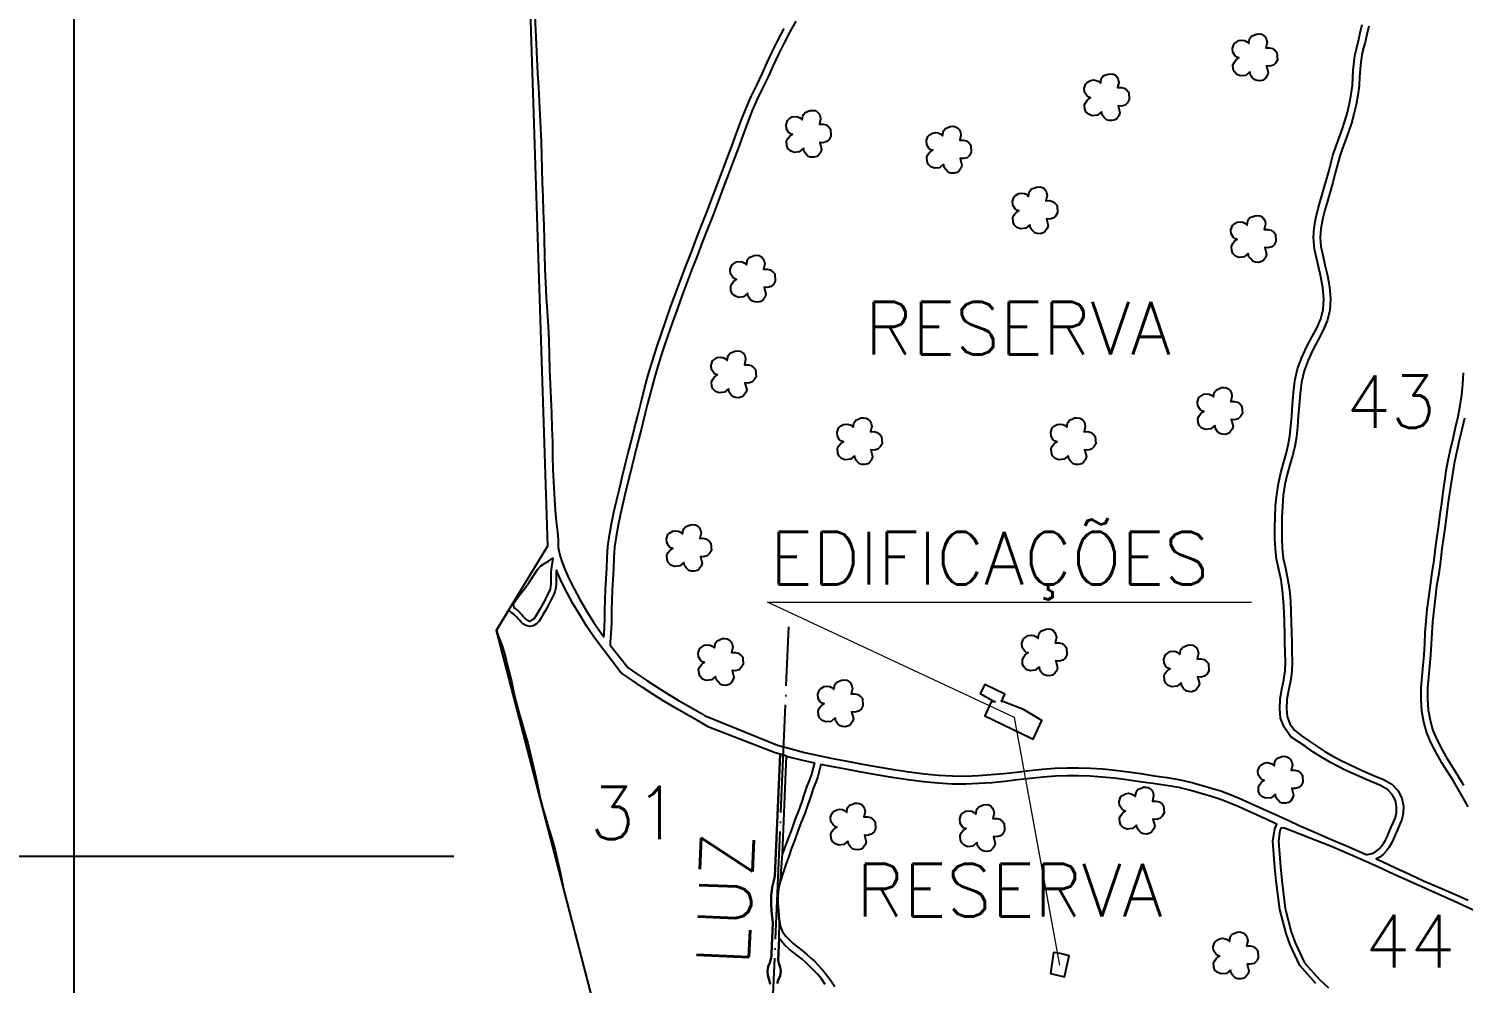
# Model space of a CAD drawing. Extents: x 739818 to 746118, y 7816232 to 7825142.
# Drawn here: x 741467 to 742531, y 7821906 to 7822615 of the extents above; entities that cross this region are included whole.
import ezdxf

# ---------------------------------------------------------------- set-up
doc = ezdxf.new("R2010")
doc.units = 0
doc.header["$MEASUREMENT"] = 0
doc.linetypes.add('CONTINUO', pattern=[0])
doc.linetypes.add('TRACO-PONTO', pattern=[94, 80, -7, 0, -7])
doc.layers.add('0114001148', color=1, linetype='Continuous', lineweight=25)
doc.layers.add('TEXTO_DIVERSOS', color=7, linetype='Continuous', lineweight=5)
for name, color, linetype in [('0114001148030', 5, 'Continuous'), ('0114001148031', 5, 'Continuous'), ('0114001148032', 5, 'Continuous'), ('0114001148043', 5, 'Continuous'), ('0114001148044', 5, 'Continuous'), ('_SIMBOLO ARVORE', 118, 'Continuous'), ('EDIFICAÇÕES', 7, 'Continuous'), ('MALHA', 8, 'Continuous'), ('REDE_DE_LUZ', 6, 'Continuous'), ('RESERVA', 3, 'Continuous'), ('TEXTO_NUN_TAL', 7, 'Continuous')]:
    doc.layers.add(name, color=color, linetype=linetype)
doc.styles.add('Simplex', font='simplex.shx')

msp = doc.modelspace()

# ---------------------------------------------------------------- linework, layer by layer
at = {"layer": '0114001148', "linetype": 'Continuous'}
for points in [[(741829, 7822926.5), (741851.4, 7822230.5), (741813.5, 7822167.8), (742001.4, 7821445.9)], [(742531.4, 7822052.7), (742527.6, 7822059.1), (742523.6, 7822065.5), (742519.4, 7822072.2), (742515.4, 7822079.3), (742511.7, 7822086.5), (742508.6, 7822093.6), (742506.5, 7822101), (742505.1, 7822108.7), (742504.6, 7822116.8), (742504.7, 7822125.1), (742505.3, 7822133.3), (742506.1, 7822141.3), (742506.8, 7822149.5), (742507.3, 7822157.7), (742507.7, 7822166), (742508.2, 7822174.4), (742509.2, 7822182.9), (742510.3, 7822191.7), (742511.4, 7822200.9), (742512.9, 7822210.2), (742514.2, 7822219.4), (742515.3, 7822228.4), (742516.5, 7822237), (742517.7, 7822245.3), (742518.8, 7822253.4), (742519.8, 7822261.6), (742521, 7822269.8), (742522.1, 7822277.8), (742523.3, 7822285.5), (742524.7, 7822293.2), (742526.4, 7822301.2), (742528.2, 7822309.2), (742530, 7822317.4), (742532, 7822325.7)]]:
    msp.add_lwpolyline(points, dxfattribs=at)
at = {"layer": '0114001148030', "linetype": 'Continuous'}
msp.add_lwpolyline([(742057.6, 7821905.2), (742054.7, 7821909.2), (742051.7, 7821912.8), (742048.7, 7821916), (742046, 7821918.7), (742043.3, 7821921.3), (742040.4, 7821923.9), (742037.3, 7821926.4), (742034, 7821928.8), (742030.9, 7821931.4), (742027.7, 7821934.4), (742024.5, 7821937.8), (742023.3, 7821939.4), (742022.6, 7821923.1), (742023.1, 7821920.9), (742024, 7821918), (742024.5, 7821914.9), (742024, 7821911.6), (742022.6, 7821908.3), (742021.8, 7821905.8)], dxfattribs=at)
at = {"layer": '0114001148031', "linetype": 'Continuous'}
msp.add_lwpolyline([(742016.8, 7821905.3), (742016, 7821908.6), (742014.9, 7821911.9), (742014.6, 7821915.2), (742015.3, 7821918.4), (742016.4, 7821921.2), (742017.3, 7821923.8), (742017.7, 7821926.5), (742017.8, 7821928.2), (742018.7, 7821950.6), (742018.6, 7821951.1), (742018.2, 7821955.4), (742017.8, 7821959.9), (742017.5, 7821965.2), (742017.5, 7821970.9), (742018.1, 7821977), (742019.6, 7821983.4), (742020.2, 7821985.4), (742024, 7822076), (742020.3, 7822077.1), (741971.2, 7822096.1), (741962.7, 7822101), (741954.5, 7822105.8), (741946.2, 7822110.5), (741937.9, 7822115.5), (741929.7, 7822120.7), (741921.8, 7822125.8), (741914.5, 7822130.7), (741907.9, 7822135.3), (741905.6, 7822137), (741893.3, 7822153.2), (741886.3, 7822162.4), (741880.7, 7822170.8), (741875.4, 7822179.4), (741870.4, 7822187.8), (741866, 7822195.9), (741862.2, 7822203.4), (741859.1, 7822210.2), (741858.1, 7822212.7), (741857.9, 7822211.2), (741858, 7822208.2), (741857.9, 7822205.3), (741857.9, 7822202.4), (741857.7, 7822199.5), (741857, 7822196.5), (741855.7, 7822193.6), (741854.2, 7822190.8), (741852.8, 7822187.9), (741851.4, 7822185.3), (741850, 7822182.7), (741848.4, 7822179.9), (741846.8, 7822177.3), (741845.2, 7822174.9), (741843.3, 7822172.7), (741840.8, 7822171.4), (741838.1, 7822170.8), (741835.4, 7822171.5), (741833.3, 7822172.9), (741831.9, 7822174.1), (741830.4, 7822175.7), (741829.2, 7822177.1), (741828.4, 7822178.1), (741827.6, 7822178.9), (741826.9, 7822179.6), (741826.6, 7822179.9), (741826.1, 7822180.2), (741824.9, 7822181), (741822.8, 7822183.2), (741813.6, 7822168), (741814.3, 7822165.4), (741815.7, 7822161.9), (741817.6, 7822157.3), (741819.3, 7822151.5), (741821, 7822144.8), (741822.9, 7822137.6), (741824.7, 7822130.2), (741826.3, 7822122.7), (741828, 7822115.4), (741829.9, 7822108.1), (741832.1, 7822100.3), (741834.5, 7822092.4), (741836.8, 7822084.2), (741838.8, 7822075.7), (741840.8, 7822067.3), (741842.9, 7822059), (741844.6, 7822050.9), (741846.1, 7822043.2), (741848, 7822035.8), (741850.2, 7822028.2), (741852.5, 7822020.5), (741854.9, 7822012.7), (741857.1, 7822004.9), (741859, 7821996.8), (741860.8, 7821988.8), (741862.4, 7821981), (741863.7, 7821974.9), (741903, 7821824)], dxfattribs=at)
msp.add_lwpolyline([(742049.5, 7822069.6), (742047.3, 7822061.1), (742045.8, 7822057.1), (742044, 7822052.2), (742042, 7822046.4), (742040, 7822040.2), (742037.6, 7822033.9), (742035.1, 7822027.3), (742032.7, 7822020.7), (742030.2, 7822014.2), (742027.9, 7822007.9), (742025.9, 7822002.3), (742028.9, 7822074.6), (742030.6, 7822074.1), (742040.8, 7822071.5)], close=True, dxfattribs=at)
at = {"layer": '0114001148032', "linetype": 'Continuous'}
msp.add_lwpolyline([(741842.2, 7822624.1), (741842.7, 7822613.5), (741843.2, 7822602.9), (741843.7, 7822592.2), (741844.2, 7822581.5), (741844.8, 7822571), (741845.3, 7822560.8), (741845.8, 7822550.7), (741846.3, 7822540.7), (741846.8, 7822530.6), (741847, 7822520.6), (741847.3, 7822510.4), (741847.6, 7822500.2), (741848, 7822489.8), (741848.4, 7822479.2), (741848.7, 7822468.5), (741849, 7822457.7), (741849.3, 7822447), (741849.6, 7822436.4), (741850, 7822425.9), (741850.6, 7822415.3), (741851.2, 7822404.6), (741851.9, 7822393.7), (741852.4, 7822383), (741852.8, 7822372.2), (741853.1, 7822361.6), (741853.5, 7822350.8), (741853.9, 7822340), (741854.4, 7822329.1), (741854.7, 7822318.4), (741855.1, 7822307.7), (741855.3, 7822297.4), (741855.5, 7822287.5), (741855.9, 7822278.1), (741856.4, 7822269.3), (741856.9, 7822261.1), (741857.4, 7822253.7), (741858.1, 7822246.9), (741858.9, 7822240.9), (741859.5, 7822235.2), (741859.3, 7822229.5), (741860.7, 7822223.7), (741862.3, 7822218.4), (741864.6, 7822212.6), (741867.6, 7822206), (741871.3, 7822198.7), (741875.6, 7822190.8), (741880.5, 7822182.5), (741885.7, 7822174.1), (741891.2, 7822165.9), (741893.3, 7822163.1), (741893.5, 7822165.4), (741893.9, 7822170.6), (741894.1, 7822176.5), (741894.1, 7822183.2), (741894.2, 7822190.4), (741894.5, 7822198.1), (741895, 7822206.1), (741895.4, 7822214.1), (741895.7, 7822222.1), (741896.3, 7822230.2), (741897.5, 7822238.5), (741899.1, 7822247), (741900.8, 7822255.6), (741902.8, 7822264.2), (741904.8, 7822272.9), (741907, 7822281.7), (741909.2, 7822290.7), (741911.4, 7822299.8), (741913.7, 7822308.9), (741916, 7822318.1), (741918.5, 7822327.5), (741920.9, 7822337.4), (741923.5, 7822347.4), (741926.3, 7822357.7), (741929.3, 7822367.9), (741932.6, 7822378.2), (741936.1, 7822388.4), (741939.6, 7822398.5), (741943.1, 7822408.5), (741946.7, 7822418.5), (741950.4, 7822428.4), (741954.2, 7822438.4), (741958, 7822448.3), (741961.9, 7822458.3), (741965.8, 7822468.4), (741969.7, 7822478.3), (741973.5, 7822488.2), (741977.2, 7822498), (741980.9, 7822507.9), (741984.6, 7822517.7), (741988.2, 7822527.4), (741991.7, 7822537.1), (741995.2, 7822546.5), (741998.8, 7822555.6), (742002.6, 7822564.3), (742006.7, 7822572.7), (742010.7, 7822581), (742014.5, 7822589.4), (742018.5, 7822597.8), (742022.7, 7822606.3), (742027, 7822614.6)], dxfattribs=at)
at = {"layer": '0114001148043', "linetype": 'Continuous'}
for points in [[(742460.9, 7822616.4), (742459.3, 7822610.3), (742458, 7822604.5), (742456.7, 7822599.5), (742455.7, 7822594.8), (742455, 7822589.8), (742454.4, 7822584.4), (742454, 7822578.5), (742453.6, 7822572.1), (742452.7, 7822565.2), (742451.4, 7822558), (742449.8, 7822551.1), (742447.9, 7822544.4), (742445.8, 7822538), (742443.5, 7822531.8), (742441.3, 7822525.9), (742439.4, 7822520), (742437.7, 7822513.8), (742435.9, 7822507.2), (742434, 7822500.4), (742432.1, 7822493.5), (742430.1, 7822486.6), (742428.1, 7822479.8), (742426.4, 7822472.9), (742425.3, 7822466.1), (742424.8, 7822459.5), (742425.2, 7822453), (742426.6, 7822446.4), (742428.3, 7822439.2), (742430.1, 7822431.3), (742431.7, 7822422.9), (742432.4, 7822414), (742431.9, 7822405.4), (742429.9, 7822397.6), (742426.9, 7822390.7), (742423.2, 7822383.7), (742419.4, 7822376.3), (742415.7, 7822368.6), (742412.8, 7822360.6), (742410.9, 7822352.3), (742409.9, 7822343.7), (742409.2, 7822335.1), (742408.5, 7822326.9), (742407.9, 7822319.1), (742407.2, 7822311.6), (742406, 7822304.5), (742404.3, 7822297.6), (742402.3, 7822290.7), (742400.3, 7822283.6), (742398.6, 7822276.1), (742397.4, 7822268.2), (742396.7, 7822260), (742396.3, 7822251.8), (742396.2, 7822243.8), (742396.2, 7822236.3), (742396.5, 7822228.9), (742397.4, 7822221.6), (742398.9, 7822214.2), (742400.6, 7822206.4), (742401.9, 7822198.1), (742402.6, 7822189.9), (742403, 7822181.8), (742403.3, 7822173.9), (742403.5, 7822166.3), (742403.6, 7822158.9), (742403.7, 7822151.9), (742404, 7822144.7), (742403.7, 7822137.5), (742402.6, 7822130.3), (742401.2, 7822123.4), (742400.1, 7822116.6), (742399.7, 7822110), (742400.3, 7822104.1), (742402.3, 7822098.6), (742405.7, 7822093.8), (742410.6, 7822089.9), (742416.3, 7822086), (742422.2, 7822081.9), (742428.2, 7822078), (742434.2, 7822074.6), (742439.9, 7822071.6), (742445.5, 7822068.8), (742451.6, 7822065.9), (742458.2, 7822063), (742465, 7822060.1), (742471.7, 7822057.3), (742477.9, 7822053.8), (742482.4, 7822049), (742485.3, 7822043.3), (742486.5, 7822037.5), (742486.3, 7822032.2), (742485.3, 7822027.6), (742483.7, 7822023.5), (742482, 7822020), (742480.7, 7822016.6), (742479.2, 7822013.1), (742477.7, 7822009.9), (742475.9, 7822007), (742473.9, 7822004.4), (742471.6, 7822001.9), (742468.9, 7821999.7), (742466.3, 7821998.3), (742470.6, 7821996.4), (742480.6, 7821991.7), (742490.9, 7821986.9), (742501.5, 7821982.1), (742512.4, 7821977.3), (742523.4, 7821972.6), (742534.6, 7821967.7)], [(742534.5, 7822036.9), (742530.8, 7822043.7), (742527.1, 7822050.2), (742523.4, 7822056.5), (742519.4, 7822062.8), (742515.1, 7822069.7), (742511, 7822076.9), (742507.1, 7822084.3), (742503.9, 7822091.9), (742501.6, 7822099.9), (742500.1, 7822108.1), (742499.6, 7822116.6), (742499.7, 7822125.3), (742500.3, 7822133.7), (742501.1, 7822141.8), (742501.8, 7822149.9), (742502.3, 7822158), (742502.7, 7822166.3), (742503.3, 7822174.8), (742504.2, 7822183.5), (742505.3, 7822192.3), (742506.5, 7822201.6), (742507.9, 7822211), (742509.3, 7822220.1), (742510.4, 7822229), (742511.5, 7822237.7), (742512.7, 7822246), (742513.8, 7822254.1), (742514.9, 7822262.2), (742516, 7822270.5), (742517.2, 7822278.6), (742518.3, 7822286.3), (742519.8, 7822294.2), (742521.5, 7822302.2), (742523.3, 7822310.3), (742525.2, 7822318.5), (742527.1, 7822326.7), (742528.7, 7822334.8), (742529.8, 7822342.7), (742530.6, 7822350.7), (742531, 7822359)]]:
    msp.add_lwpolyline(points, dxfattribs=at)
at = {"layer": '0114001148044', "linetype": 'CONTINUO'}
msp.add_lwpolyline([(742562.4, 7821949.2), (742526.6, 7821965.7), (742502.8, 7821976.3), (742479.6, 7821986.8), (742468.1, 7821992.1), (742456.5, 7821997.3), (742433.6, 7822007.4), (742398.3, 7822021.2), (742395.8, 7822021.4), (742394.9, 7822019.4), (742393.7, 7822011.4), (742395.2, 7821992.4), (742396.2, 7821982.4), (742398.8, 7821961.4), (742403.3, 7821944.1), (742406.2, 7821936.1), (742413.1, 7821921.3), (742424.4, 7821908.6), (742430.9, 7821902.7)], dxfattribs=at)
at = {"layer": '_SIMBOLO ARVORE', "linetype": 'CONTINUO'}
for points in [[(742372.5, 7822582.4, 0), (742369.5, 7822579.9, 0), (742365.7, 7822579.5, 0), (742363, 7822580.5, 0), (742361.1, 7822582.4, 0), (742360.3, 7822584.6, 0), (742360, 7822587.8, 0), (742361.1, 7822589.8, 0), (742362.2, 7822591.3, 0), (742364.4, 7822592.8, 0), (742363, 7822593.3, 0), (742361.6, 7822594.4, 0), (742360, 7822597, 0), (742359.7, 7822600, 0), (742360.9, 7822603.2, 0), (742362.1, 7822604.3, 0), (742364.3, 7822605.7, 0), (742366.7, 7822606, 0), (742368.6, 7822605.7, 0), (742370.1, 7822605.1, 0), (742371.7, 7822603.6, 0), (742372.2, 7822606.4, 0), (742372.6, 7822607.5, 0), (742373.8, 7822609, 0), (742375.6, 7822609.7, 0), (742377.4, 7822610.5, 0), (742379.4, 7822610.7, 0), (742381.3, 7822610.4, 0), (742382.8, 7822609.6, 0), (742383.9, 7822608.4, 0), (742384.9, 7822606.4, 0), (742385.3, 7822604.2, 0), (742384.4, 7822600.3, 0), (742387.2, 7822600.4, 0), (742389.4, 7822599.8, 0), (742391.5, 7822598.1, 0), (742392.7, 7822596.8, 0), (742393, 7822591.4, 0), (742391.7, 7822589, 0), (742390, 7822587.4, 0), (742387.2, 7822586.7, 0), (742384.8, 7822586.9, 0), (742386.1, 7822581.9, 0), (742385.5, 7822579.7, 0), (742384.1, 7822577.7, 0), (742382.5, 7822576.4, 0), (742380.2, 7822575.9, 0), (742378, 7822576, 0), (742376.3, 7822576.5, 0), (742374.3, 7822578.4, 0), (742373, 7822580.1, 0), (742372.6, 7822582.7, 0)], [(742262.5, 7822552.9, 0), (742259.5, 7822550.4, 0), (742255.7, 7822549.9, 0), (742253, 7822551, 0), (742251, 7822552.9, 0), (742250.2, 7822555, 0), (742250, 7822558.3, 0), (742251.1, 7822560.3, 0), (742252.2, 7822561.8, 0), (742254.4, 7822563.3, 0), (742253, 7822563.7, 0), (742251.6, 7822564.9, 0), (742250, 7822567.4, 0), (742249.7, 7822570.5, 0), (742250.8, 7822573.6, 0), (742252.1, 7822574.8, 0), (742254.3, 7822576.1, 0), (742256.7, 7822576.5, 0), (742258.6, 7822576.2, 0), (742260, 7822575.5, 0), (742261.7, 7822574, 0), (742262.2, 7822576.8, 0), (742262.6, 7822577.9, 0), (742263.8, 7822579.5, 0), (742265.6, 7822580.2, 0), (742267.4, 7822580.9, 0), (742269.4, 7822581.1, 0), (742271.3, 7822580.9, 0), (742272.8, 7822580, 0), (742273.9, 7822578.8, 0), (742274.9, 7822576.8, 0), (742275.3, 7822574.7, 0), (742274.4, 7822570.8, 0), (742277.1, 7822570.8, 0), (742279.4, 7822570.3, 0), (742281.5, 7822568.6, 0), (742282.7, 7822567.2, 0), (742283, 7822561.9, 0), (742281.7, 7822559.5, 0), (742280, 7822557.9, 0), (742277.2, 7822557.1, 0), (742274.8, 7822557.3, 0), (742276.1, 7822552.3, 0), (742275.5, 7822550.2, 0), (742274.1, 7822548.1, 0), (742272.5, 7822546.9, 0), (742270.2, 7822546.3, 0), (742267.9, 7822546.5, 0), (742266.3, 7822546.9, 0), (742264.3, 7822548.8, 0), (742263, 7822550.5, 0), (742262.6, 7822553.1, 0)], [(742041.3, 7822525.7, 0), (742038.3, 7822523.2, 0), (742034.5, 7822522.7, 0), (742031.8, 7822523.8, 0), (742029.8, 7822525.7, 0), (742029, 7822527.9, 0), (742028.8, 7822531.1, 0), (742029.9, 7822533.1, 0), (742031, 7822534.6, 0), (742033.2, 7822536.1, 0), (742031.8, 7822536.5, 0), (742030.4, 7822537.7, 0), (742028.8, 7822540.2, 0), (742028.5, 7822543.3, 0), (742029.6, 7822546.4, 0), (742030.9, 7822547.6, 0), (742033.1, 7822549, 0), (742035.5, 7822549.3, 0), (742037.3, 7822549, 0), (742038.8, 7822548.3, 0), (742040.5, 7822546.9, 0), (742041, 7822549.6, 0), (742041.4, 7822550.8, 0), (742042.6, 7822552.3, 0), (742044.4, 7822553, 0), (742046.2, 7822553.7, 0), (742048.2, 7822553.9, 0), (742050.1, 7822553.7, 0), (742051.6, 7822552.9, 0), (742052.7, 7822551.6, 0), (742053.7, 7822549.7, 0), (742054.1, 7822547.5, 0), (742053.2, 7822543.6, 0), (742055.9, 7822543.6, 0), (742058.2, 7822543.1, 0), (742060.3, 7822541.4, 0), (742061.5, 7822540, 0), (742061.8, 7822534.7, 0), (742060.5, 7822532.3, 0), (742058.8, 7822530.7, 0), (742056, 7822529.9, 0), (742053.6, 7822530.1, 0), (742054.9, 7822525.1, 0), (742054.3, 7822523, 0), (742052.8, 7822521, 0), (742051.2, 7822519.7, 0), (742049, 7822519.1, 0), (742046.7, 7822519.3, 0), (742045, 7822519.7, 0), (742043.1, 7822521.6, 0), (742041.8, 7822523.4, 0), (742041.4, 7822526, 0)], [(742145.4, 7822513.9, 0), (742142.4, 7822511.3, 0), (742138.6, 7822510.9, 0), (742135.9, 7822512, 0), (742133.9, 7822513.9, 0), (742133.1, 7822516, 0), (742132.9, 7822519.2, 0), (742134, 7822521.3, 0), (742135.1, 7822522.8, 0), (742137.3, 7822524.3, 0), (742135.9, 7822524.7, 0), (742134.5, 7822525.9, 0), (742132.9, 7822528.4, 0), (742132.6, 7822531.5, 0), (742133.7, 7822534.6, 0), (742135, 7822535.8, 0), (742137.2, 7822537.1, 0), (742139.6, 7822537.4, 0), (742141.4, 7822537.2, 0), (742142.9, 7822536.5, 0), (742144.6, 7822535, 0), (742145.1, 7822537.8, 0), (742145.5, 7822538.9, 0), (742146.7, 7822540.5, 0), (742148.5, 7822541.1, 0), (742150.3, 7822541.9, 0), (742152.3, 7822542.1, 0), (742154.2, 7822541.8, 0), (742155.7, 7822541, 0), (742156.8, 7822539.8, 0), (742157.8, 7822537.8, 0), (742158.2, 7822535.6, 0), (742157.3, 7822531.8, 0), (742160, 7822531.8, 0), (742162.3, 7822531.3, 0), (742164.4, 7822529.6, 0), (742165.6, 7822528.2, 0), (742165.9, 7822522.8, 0), (742164.6, 7822520.4, 0), (742162.9, 7822518.8, 0), (742160.1, 7822518.1, 0), (742157.7, 7822518.3, 0), (742159, 7822513.3, 0), (742158.4, 7822511.2, 0), (742156.9, 7822509.1, 0), (742155.3, 7822507.9, 0), (742153.1, 7822507.3, 0), (742150.8, 7822507.4, 0), (742149.1, 7822507.9, 0), (742147.2, 7822509.8, 0), (742145.9, 7822511.5, 0), (742145.5, 7822514.1, 0)], [(742209.3, 7822468.9, 0), (742206.3, 7822466.4, 0), (742202.5, 7822466, 0), (742199.7, 7822467, 0), (742197.8, 7822468.9, 0), (742197, 7822471.1, 0), (742196.8, 7822474.3, 0), (742197.8, 7822476.4, 0), (742198.9, 7822477.9, 0), (742201.1, 7822479.3, 0), (742199.7, 7822479.8, 0), (742198.4, 7822480.9, 0), (742196.7, 7822483.5, 0), (742196.4, 7822486.5, 0), (742197.6, 7822489.7, 0), (742198.8, 7822490.8, 0), (742201.1, 7822492.2, 0), (742203.4, 7822492.5, 0), (742205.3, 7822492.3, 0), (742206.8, 7822491.6, 0), (742208.4, 7822490.1, 0), (742208.9, 7822492.9, 0), (742209.3, 7822494, 0), (742210.6, 7822495.6, 0), (742212.4, 7822496.2, 0), (742214.2, 7822497, 0), (742216.1, 7822497.2, 0), (742218, 7822496.9, 0), (742219.6, 7822496.1, 0), (742220.7, 7822494.9, 0), (742221.7, 7822492.9, 0), (742222.1, 7822490.7, 0), (742221.2, 7822486.8, 0), (742223.9, 7822486.9, 0), (742226.2, 7822486.3, 0), (742228.3, 7822484.6, 0), (742229.5, 7822483.3, 0), (742229.8, 7822477.9, 0), (742228.5, 7822475.5, 0), (742226.7, 7822473.9, 0), (742224, 7822473.2, 0), (742221.6, 7822473.4, 0), (742222.9, 7822468.4, 0), (742222.3, 7822466.3, 0), (742220.8, 7822464.2, 0), (742219.2, 7822462.9, 0), (742217, 7822462.4, 0), (742214.7, 7822462.5, 0), (742213, 7822463, 0), (742211.1, 7822464.9, 0), (742209.8, 7822466.6, 0), (742209.4, 7822469.2, 0)], [(742371.4, 7822447.7, 0), (742368.3, 7822445.1, 0), (742364.5, 7822444.7, 0), (742361.8, 7822445.8, 0), (742359.9, 7822447.7, 0), (742359.1, 7822449.8, 0), (742358.9, 7822453, 0), (742359.9, 7822455.1, 0), (742361, 7822456.6, 0), (742363.2, 7822458.1, 0), (742361.8, 7822458.5, 0), (742360.4, 7822459.6, 0), (742358.8, 7822462.2, 0), (742358.5, 7822465.3, 0), (742359.7, 7822468.4, 0), (742360.9, 7822469.6, 0), (742363.1, 7822470.9, 0), (742365.5, 7822471.2, 0), (742367.4, 7822471, 0), (742368.9, 7822470.3, 0), (742370.5, 7822468.8, 0), (742371, 7822471.6, 0), (742371.4, 7822472.7, 0), (742372.6, 7822474.3, 0), (742374.4, 7822474.9, 0), (742376.2, 7822475.7, 0), (742378.2, 7822475.9, 0), (742380.1, 7822475.6, 0), (742381.6, 7822474.8, 0), (742382.8, 7822473.6, 0), (742383.8, 7822471.6, 0), (742384.1, 7822469.4, 0), (742383.2, 7822465.6, 0), (742386, 7822465.6, 0), (742388.2, 7822465, 0), (742390.4, 7822463.4, 0), (742391.5, 7822462, 0), (742391.9, 7822456.6, 0), (742390.5, 7822454.2, 0), (742388.8, 7822452.6, 0), (742386, 7822451.9, 0), (742383.6, 7822452.1, 0), (742384.9, 7822447.1, 0), (742384.3, 7822445, 0), (742382.9, 7822442.9, 0), (742381.3, 7822441.7, 0), (742379, 7822441.1, 0), (742376.8, 7822441.2, 0), (742375.1, 7822441.7, 0), (742373.2, 7822443.6, 0), (742371.8, 7822445.3, 0), (742371.4, 7822447.9, 0)], [(741999.9, 7822418.1, 0), (741996.9, 7822415.6, 0), (741993.1, 7822415.1, 0), (741990.4, 7822416.2, 0), (741988.4, 7822418.1, 0), (741987.6, 7822420.3, 0), (741987.4, 7822423.5, 0), (741988.5, 7822425.5, 0), (741989.6, 7822427, 0), (741991.8, 7822428.5, 0), (741990.4, 7822429, 0), (741989, 7822430.1, 0), (741987.3, 7822432.7, 0), (741987.1, 7822435.7, 0), (741988.2, 7822438.9, 0), (741989.5, 7822440, 0), (741991.7, 7822441.4, 0), (741994.1, 7822441.7, 0), (741995.9, 7822441.4, 0), (741997.4, 7822440.7, 0), (741999.1, 7822439.3, 0), (741999.6, 7822442.1, 0), (742000, 7822443.2, 0), (742001.2, 7822444.7, 0), (742003, 7822445.4, 0), (742004.8, 7822446.2, 0), (742006.8, 7822446.4, 0), (742008.6, 7822446.1, 0), (742010.2, 7822445.3, 0), (742011.3, 7822444, 0), (742012.3, 7822442.1, 0), (742012.7, 7822439.9, 0), (742011.8, 7822436, 0), (742014.5, 7822436, 0), (742016.8, 7822435.5, 0), (742018.9, 7822433.8, 0), (742020.1, 7822432.5, 0), (742020.4, 7822427.1, 0), (742019.1, 7822424.7, 0), (742017.4, 7822423.1, 0), (742014.6, 7822422.4, 0), (742012.2, 7822422.6, 0), (742013.5, 7822417.6, 0), (742012.9, 7822415.4, 0), (742011.4, 7822413.4, 0), (742009.8, 7822412.1, 0), (742007.6, 7822411.6, 0), (742005.3, 7822411.7, 0), (742003.6, 7822412.2, 0), (742001.7, 7822414.1, 0), (742000.4, 7822415.8, 0), (742000, 7822418.4, 0)], [(741985.7, 7822347.2, 0), (741982.7, 7822344.7, 0), (741978.9, 7822344.2, 0), (741976.2, 7822345.3, 0), (741974.2, 7822347.2, 0), (741973.4, 7822349.3, 0), (741973.2, 7822352.6, 0), (741974.3, 7822354.6, 0), (741975.4, 7822356.1, 0), (741977.6, 7822357.6, 0), (741976.2, 7822358, 0), (741974.8, 7822359.2, 0), (741973.2, 7822361.7, 0), (741972.9, 7822364.8, 0), (741974, 7822367.9, 0), (741975.3, 7822369.1, 0), (741977.5, 7822370.4, 0), (741979.9, 7822370.8, 0), (741981.7, 7822370.5, 0), (741983.2, 7822369.8, 0), (741984.9, 7822368.3, 0), (741985.4, 7822371.1, 0), (741985.8, 7822372.2, 0), (741987, 7822373.8, 0), (741988.8, 7822374.5, 0), (741990.6, 7822375.2, 0), (741992.6, 7822375.4, 0), (741994.5, 7822375.2, 0), (741996, 7822374.3, 0), (741997.1, 7822373.1, 0), (741998.1, 7822371.2, 0), (741998.5, 7822369, 0), (741997.6, 7822365.1, 0), (742000.3, 7822365.1, 0), (742002.6, 7822364.6, 0), (742004.7, 7822362.9, 0), (742005.9, 7822361.5, 0), (742006.2, 7822356.2, 0), (742004.9, 7822353.8, 0), (742003.2, 7822352.2, 0), (742000.4, 7822351.4, 0), (741998, 7822351.6, 0), (741999.3, 7822346.6, 0), (741998.7, 7822344.5, 0), (741997.2, 7822342.5, 0), (741995.6, 7822341.2, 0), (741993.4, 7822340.6, 0), (741991.1, 7822340.8, 0), (741989.5, 7822341.2, 0), (741987.5, 7822343.1, 0), (741986.2, 7822344.8, 0), (741985.8, 7822347.4, 0)], [(742346.5, 7822320, 0), (742343.5, 7822317.5, 0), (742339.7, 7822317, 0), (742337, 7822318.1, 0), (742335, 7822320, 0), (742334.2, 7822322.2, 0), (742334, 7822325.4, 0), (742335.1, 7822327.4, 0), (742336.2, 7822328.9, 0), (742338.4, 7822330.4, 0), (742337, 7822330.8, 0), (742335.6, 7822332, 0), (742334, 7822334.5, 0), (742333.7, 7822337.6, 0), (742334.8, 7822340.7, 0), (742336.1, 7822341.9, 0), (742338.3, 7822343.3, 0), (742340.7, 7822343.6, 0), (742342.5, 7822343.3, 0), (742344, 7822342.6, 0), (742345.7, 7822341.2, 0), (742346.2, 7822343.9, 0), (742346.6, 7822345.1, 0), (742347.8, 7822346.6, 0), (742349.6, 7822347.3, 0), (742351.4, 7822348.1, 0), (742353.4, 7822348.2, 0), (742355.3, 7822348, 0), (742356.8, 7822347.2, 0), (742357.9, 7822345.9, 0), (742358.9, 7822344, 0), (742359.3, 7822341.8, 0), (742358.4, 7822337.9, 0), (742361.1, 7822337.9, 0), (742363.4, 7822337.4, 0), (742365.5, 7822335.7, 0), (742366.7, 7822334.3, 0), (742367, 7822329, 0), (742365.7, 7822326.6, 0), (742364, 7822325, 0), (742361.2, 7822324.2, 0), (742358.8, 7822324.4, 0), (742360.1, 7822319.4, 0), (742359.5, 7822317.3, 0), (742358, 7822315.3, 0), (742356.4, 7822314, 0), (742354.2, 7822313.4, 0), (742351.9, 7822313.6, 0), (742350.3, 7822314, 0), (742348.3, 7822315.9, 0), (742347, 7822317.7, 0), (742346.6, 7822320.3, 0)], [(742079.2, 7822297.5, 0), (742076.2, 7822295, 0), (742072.3, 7822294.6, 0), (742069.6, 7822295.6, 0), (742067.7, 7822297.5, 0), (742066.9, 7822299.7, 0), (742066.7, 7822302.9, 0), (742067.7, 7822304.9, 0), (742068.8, 7822306.4, 0), (742071, 7822307.9, 0), (742069.6, 7822308.4, 0), (742068.2, 7822309.5, 0), (742066.6, 7822312.1, 0), (742066.3, 7822315.1, 0), (742067.5, 7822318.3, 0), (742068.7, 7822319.4, 0), (742071, 7822320.8, 0), (742073.3, 7822321.1, 0), (742075.2, 7822320.8, 0), (742076.7, 7822320.2, 0), (742078.3, 7822318.7, 0), (742078.8, 7822321.5, 0), (742079.2, 7822322.6, 0), (742080.4, 7822324.1, 0), (742082.3, 7822324.8, 0), (742084, 7822325.6, 0), (742086, 7822325.8, 0), (742087.9, 7822325.5, 0), (742089.4, 7822324.7, 0), (742090.6, 7822323.5, 0), (742091.6, 7822321.5, 0), (742092, 7822319.3, 0), (742091.1, 7822315.4, 0), (742093.8, 7822315.5, 0), (742096, 7822314.9, 0), (742098.2, 7822313.2, 0), (742099.4, 7822311.9, 0), (742099.7, 7822306.5, 0), (742098.4, 7822304.1, 0), (742096.6, 7822302.5, 0), (742093.9, 7822301.8, 0), (742091.4, 7822302, 0), (742092.7, 7822297, 0), (742092.1, 7822294.8, 0), (742090.7, 7822292.8, 0), (742089.1, 7822291.5, 0), (742086.8, 7822291, 0), (742084.6, 7822291.1, 0), (742082.9, 7822291.6, 0), (742081, 7822293.5, 0), (742079.7, 7822295.2, 0), (742079.3, 7822297.8, 0)], [(742237.7, 7822297.5, 0), (742234.7, 7822295, 0), (742230.9, 7822294.6, 0), (742228.1, 7822295.6, 0), (742226.2, 7822297.5, 0), (742225.4, 7822299.7, 0), (742225.2, 7822302.9, 0), (742226.2, 7822304.9, 0), (742227.3, 7822306.4, 0), (742229.5, 7822307.9, 0), (742228.1, 7822308.4, 0), (742226.7, 7822309.5, 0), (742225.1, 7822312.1, 0), (742224.8, 7822315.1, 0), (742226, 7822318.3, 0), (742227.2, 7822319.4, 0), (742229.5, 7822320.8, 0), (742231.8, 7822321.1, 0), (742233.7, 7822320.8, 0), (742235.2, 7822320.2, 0), (742236.8, 7822318.7, 0), (742237.3, 7822321.5, 0), (742237.7, 7822322.6, 0), (742239, 7822324.1, 0), (742240.8, 7822324.8, 0), (742242.5, 7822325.6, 0), (742244.5, 7822325.8, 0), (742246.4, 7822325.5, 0), (742248, 7822324.7, 0), (742249.1, 7822323.5, 0), (742250.1, 7822321.5, 0), (742250.5, 7822319.3, 0), (742249.6, 7822315.4, 0), (742252.3, 7822315.5, 0), (742254.6, 7822314.9, 0), (742256.7, 7822313.2, 0), (742257.9, 7822311.9, 0), (742258.2, 7822306.5, 0), (742256.9, 7822304.1, 0), (742255.1, 7822302.5, 0), (742252.4, 7822301.8, 0), (742250, 7822302, 0), (742251.3, 7822297, 0), (742250.7, 7822294.8, 0), (742249.2, 7822292.8, 0), (742247.6, 7822291.5, 0), (742245.4, 7822291, 0), (742243.1, 7822291.1, 0), (742241.4, 7822291.6, 0), (742239.5, 7822293.5, 0), (742238.2, 7822295.2, 0), (742237.8, 7822297.8, 0)], [(741952.6, 7822218.3, 0), (741949.6, 7822215.8, 0), (741945.8, 7822215.4, 0), (741943, 7822216.4, 0), (741941.1, 7822218.3, 0), (741940.3, 7822220.5, 0), (741940.1, 7822223.7, 0), (741941.1, 7822225.7, 0), (741942.2, 7822227.2, 0), (741944.4, 7822228.7, 0), (741943, 7822229.2, 0), (741941.7, 7822230.3, 0), (741940, 7822232.9, 0), (741939.7, 7822235.9, 0), (741940.9, 7822239.1, 0), (741942.1, 7822240.2, 0), (741944.4, 7822241.6, 0), (741946.7, 7822241.9, 0), (741948.6, 7822241.6, 0), (741950.1, 7822240.9, 0), (741951.7, 7822239.5, 0), (741952.2, 7822242.3, 0), (741952.6, 7822243.4, 0), (741953.9, 7822244.9, 0), (741955.7, 7822245.6, 0), (741957.5, 7822246.4, 0), (741959.4, 7822246.6, 0), (741961.3, 7822246.3, 0), (741962.9, 7822245.5, 0), (741964, 7822244.3, 0), (741965, 7822242.3, 0), (741965.4, 7822240.1, 0), (741964.5, 7822236.2, 0), (741967.2, 7822236.3, 0), (741969.5, 7822235.7, 0), (741971.6, 7822234, 0), (741972.8, 7822232.7, 0), (741973.1, 7822227.3, 0), (741971.8, 7822224.9, 0), (741970, 7822223.3, 0), (741967.3, 7822222.6, 0), (741964.9, 7822222.8, 0), (741966.2, 7822217.8, 0), (741965.6, 7822215.6, 0), (741964.1, 7822213.6, 0), (741962.5, 7822212.3, 0), (741960.3, 7822211.8, 0), (741958, 7822211.9, 0), (741956.3, 7822212.4, 0), (741954.4, 7822214.3, 0), (741953.1, 7822216, 0), (741952.7, 7822218.6, 0)], [(742216.3, 7822140.8, 0), (742213.3, 7822138.3, 0), (742209.5, 7822137.8, 0), (742206.7, 7822138.9, 0), (742204.8, 7822140.8, 0), (742204, 7822143, 0), (742203.8, 7822146.2, 0), (742204.8, 7822148.2, 0), (742205.9, 7822149.7, 0), (742208.1, 7822151.2, 0), (742206.7, 7822151.6, 0), (742205.3, 7822152.8, 0), (742203.7, 7822155.3, 0), (742203.4, 7822158.4, 0), (742204.6, 7822161.6, 0), (742205.8, 7822162.7, 0), (742208.1, 7822164.1, 0), (742210.4, 7822164.4, 0), (742212.3, 7822164.1, 0), (742213.8, 7822163.4, 0), (742215.4, 7822162, 0), (742215.9, 7822164.8, 0), (742216.3, 7822165.9, 0), (742217.6, 7822167.4, 0), (742219.4, 7822168.1, 0), (742221.1, 7822168.9, 0), (742223.1, 7822169, 0), (742225, 7822168.8, 0), (742226.6, 7822168, 0), (742227.7, 7822166.7, 0), (742228.7, 7822164.8, 0), (742229.1, 7822162.6, 0), (742228.2, 7822158.7, 0), (742230.9, 7822158.7, 0), (742233.2, 7822158.2, 0), (742235.3, 7822156.5, 0), (742236.5, 7822155.1, 0), (742236.8, 7822149.8, 0), (742235.5, 7822147.4, 0), (742233.7, 7822145.8, 0), (742231, 7822145, 0), (742228.6, 7822145.3, 0), (742229.9, 7822140.2, 0), (742229.3, 7822138.1, 0), (742227.8, 7822136.1, 0), (742226.2, 7822134.8, 0), (742224, 7822134.2, 0), (742221.7, 7822134.4, 0), (742220, 7822134.9, 0), (742218.1, 7822136.8, 0), (742216.8, 7822138.5, 0), (742216.4, 7822141.1, 0)], [(741976.1, 7822133.7, 0), (741973.1, 7822131.2, 0), (741969.3, 7822130.7, 0), (741966.6, 7822131.8, 0), (741964.7, 7822133.7, 0), (741963.9, 7822135.9, 0), (741963.6, 7822139.1, 0), (741964.7, 7822141.1, 0), (741965.8, 7822142.6, 0), (741968, 7822144.1, 0), (741966.6, 7822144.6, 0), (741965.2, 7822145.7, 0), (741963.6, 7822148.2, 0), (741963.3, 7822151.3, 0), (741964.5, 7822154.5, 0), (741965.7, 7822155.6, 0), (741967.9, 7822157, 0), (741970.3, 7822157.3, 0), (741972.2, 7822157, 0), (741973.7, 7822156.3, 0), (741975.3, 7822154.9, 0), (741975.8, 7822157.7, 0), (741976.2, 7822158.8, 0), (741977.4, 7822160.3, 0), (741979.2, 7822161, 0), (741981, 7822161.8, 0), (741983, 7822161.9, 0), (741984.9, 7822161.7, 0), (741986.4, 7822160.9, 0), (741987.6, 7822159.6, 0), (741988.6, 7822157.7, 0), (741988.9, 7822155.5, 0), (741988, 7822151.6, 0), (741990.8, 7822151.6, 0), (741993, 7822151.1, 0), (741995.2, 7822149.4, 0), (741996.3, 7822148.1, 0), (741996.7, 7822142.7, 0), (741995.3, 7822140.3, 0), (741993.6, 7822138.7, 0), (741990.8, 7822138, 0), (741988.4, 7822138.2, 0), (741989.7, 7822133.2, 0), (741989.1, 7822131, 0), (741987.7, 7822129, 0), (741986.1, 7822127.7, 0), (741983.8, 7822127.1, 0), (741981.6, 7822127.3, 0), (741979.9, 7822127.8, 0), (741978, 7822129.7, 0), (741976.6, 7822131.4, 0), (741976.2, 7822134, 0)], [(742321.6, 7822129, 0), (742318.6, 7822126.5, 0), (742314.7, 7822126, 0), (742312, 7822127.1, 0), (742310.1, 7822129, 0), (742309.3, 7822131.1, 0), (742309.1, 7822134.4, 0), (742310.1, 7822136.4, 0), (742311.2, 7822137.9, 0), (742313.4, 7822139.4, 0), (742312, 7822139.8, 0), (742310.6, 7822141, 0), (742309, 7822143.5, 0), (742308.7, 7822146.6, 0), (742309.9, 7822149.7, 0), (742311.1, 7822150.9, 0), (742313.4, 7822152.2, 0), (742315.7, 7822152.6, 0), (742317.6, 7822152.3, 0), (742319.1, 7822151.6, 0), (742320.7, 7822150.1, 0), (742321.2, 7822152.9, 0), (742321.6, 7822154, 0), (742322.8, 7822155.6, 0), (742324.7, 7822156.3, 0), (742326.4, 7822157, 0), (742328.4, 7822157.2, 0), (742330.3, 7822156.9, 0), (742331.8, 7822156.1, 0), (742333, 7822154.9, 0), (742334, 7822152.9, 0), (742334.4, 7822150.8, 0), (742333.5, 7822146.9, 0), (742336.2, 7822146.9, 0), (742338.4, 7822146.4, 0), (742340.6, 7822144.7, 0), (742341.8, 7822143.3, 0), (742342.1, 7822138, 0), (742340.8, 7822135.6, 0), (742339, 7822134, 0), (742336.3, 7822133.2, 0), (742333.8, 7822133.4, 0), (742335.1, 7822128.4, 0), (742334.5, 7822126.3, 0), (742333.1, 7822124.2, 0), (742331.5, 7822123, 0), (742329.2, 7822122.4, 0), (742327, 7822122.6, 0), (742325.3, 7822123, 0), (742323.4, 7822124.9, 0), (742322.1, 7822126.6, 0), (742321.7, 7822129.2, 0)], [(742064.9, 7822103, 0), (742061.9, 7822100.4, 0), (742058, 7822100, 0), (742055.3, 7822101.1, 0), (742053.4, 7822103, 0), (742052.6, 7822105.1, 0), (742052.4, 7822108.3, 0), (742053.4, 7822110.4, 0), (742054.5, 7822111.9, 0), (742056.7, 7822113.4, 0), (742055.3, 7822113.8, 0), (742053.9, 7822115, 0), (742052.3, 7822117.5, 0), (742052, 7822120.6, 0), (742053.2, 7822123.7, 0), (742054.4, 7822124.9, 0), (742056.7, 7822126.2, 0), (742059, 7822126.6, 0), (742060.9, 7822126.3, 0), (742062.4, 7822125.6, 0), (742064, 7822124.1, 0), (742064.5, 7822126.9, 0), (742064.9, 7822128, 0), (742066.1, 7822129.6, 0), (742068, 7822130.2, 0), (742069.7, 7822131, 0), (742071.7, 7822131.2, 0), (742073.6, 7822130.9, 0), (742075.1, 7822130.1, 0), (742076.3, 7822128.9, 0), (742077.3, 7822126.9, 0), (742077.7, 7822124.8, 0), (742076.8, 7822120.9, 0), (742079.5, 7822120.9, 0), (742081.7, 7822120.4, 0), (742083.9, 7822118.7, 0), (742085.1, 7822117.3, 0), (742085.4, 7822112, 0), (742084.1, 7822109.5, 0), (742082.3, 7822107.9, 0), (742079.6, 7822107.2, 0), (742077.1, 7822107.4, 0), (742078.4, 7822102.4, 0), (742077.8, 7822100.3, 0), (742076.4, 7822098.2, 0), (742074.8, 7822097, 0), (742072.5, 7822096.4, 0), (742070.3, 7822096.5, 0), (742068.6, 7822097, 0), (742066.7, 7822098.9, 0), (742065.4, 7822100.6, 0), (742065, 7822103.2, 0)], [(742391.4, 7822046.2, 0), (742388.4, 7822043.7, 0), (742384.5, 7822043.3, 0), (742381.8, 7822044.3, 0), (742379.9, 7822046.2, 0), (742379.1, 7822048.4, 0), (742378.9, 7822051.6, 0), (742379.9, 7822053.6, 0), (742381, 7822055.1, 0), (742383.2, 7822056.6, 0), (742381.8, 7822057.1, 0), (742380.4, 7822058.2, 0), (742378.8, 7822060.8, 0), (742378.5, 7822063.8, 0), (742379.7, 7822067, 0), (742380.9, 7822068.1, 0), (742383.2, 7822069.5, 0), (742385.5, 7822069.8, 0), (742387.4, 7822069.5, 0), (742388.9, 7822068.8, 0), (742390.5, 7822067.4, 0), (742391, 7822070.2, 0), (742391.4, 7822071.3, 0), (742392.6, 7822072.8, 0), (742394.5, 7822073.5, 0), (742396.2, 7822074.3, 0), (742398.2, 7822074.5, 0), (742400.1, 7822074.2, 0), (742401.6, 7822073.4, 0), (742402.8, 7822072.2, 0), (742403.8, 7822070.2, 0), (742404.2, 7822068, 0), (742403.3, 7822064.1, 0), (742406, 7822064.2, 0), (742408.2, 7822063.6, 0), (742410.4, 7822061.9, 0), (742411.6, 7822060.6, 0), (742411.9, 7822055.2, 0), (742410.6, 7822052.8, 0), (742408.8, 7822051.2, 0), (742406.1, 7822050.5, 0), (742403.6, 7822050.7, 0), (742404.9, 7822045.7, 0), (742404.3, 7822043.5, 0), (742402.9, 7822041.5, 0), (742401.3, 7822040.2, 0), (742399, 7822039.7, 0), (742396.8, 7822039.8, 0), (742395.1, 7822040.3, 0), (742393.2, 7822042.2, 0), (742391.9, 7822043.9, 0), (742391.5, 7822046.5, 0)], [(742288.4, 7822023.4, 0), (742285.4, 7822020.9, 0), (742281.6, 7822020.4, 0), (742278.9, 7822021.5, 0), (742276.9, 7822023.4, 0), (742276.1, 7822025.6, 0), (742275.9, 7822028.8, 0), (742277, 7822030.8, 0), (742278.1, 7822032.3, 0), (742280.3, 7822033.8, 0), (742278.9, 7822034.2, 0), (742277.5, 7822035.4, 0), (742275.9, 7822037.9, 0), (742275.6, 7822041, 0), (742276.7, 7822044.2, 0), (742278, 7822045.3, 0), (742280.2, 7822046.7, 0), (742282.6, 7822047, 0), (742284.4, 7822046.7, 0), (742285.9, 7822046, 0), (742287.6, 7822044.6, 0), (742288.1, 7822047.3, 0), (742288.5, 7822048.5, 0), (742289.7, 7822050, 0), (742291.5, 7822050.7, 0), (742293.3, 7822051.5, 0), (742295.3, 7822051.6, 0), (742297.2, 7822051.4, 0), (742298.7, 7822050.6, 0), (742299.8, 7822049.3, 0), (742300.8, 7822047.4, 0), (742301.2, 7822045.2, 0), (742300.3, 7822041.3, 0), (742303, 7822041.3, 0), (742305.3, 7822040.8, 0), (742307.4, 7822039.1, 0), (742308.6, 7822037.7, 0), (742308.9, 7822032.4, 0), (742307.6, 7822030, 0), (742305.9, 7822028.4, 0), (742303.1, 7822027.6, 0), (742300.7, 7822027.9, 0), (742302, 7822022.8, 0), (742301.4, 7822020.7, 0), (742299.9, 7822018.7, 0), (742298.4, 7822017.4, 0), (742296.1, 7822016.8, 0), (742293.8, 7822017, 0), (742292.2, 7822017.5, 0), (742290.2, 7822019.4, 0), (742288.9, 7822021.1, 0), (742288.5, 7822023.7, 0)], [(742074.3, 7822011.6, 0), (742071.3, 7822009.1, 0), (742067.5, 7822008.6, 0), (742064.7, 7822009.7, 0), (742062.8, 7822011.6, 0), (742062, 7822013.7, 0), (742061.8, 7822017, 0), (742062.8, 7822019, 0), (742063.9, 7822020.5, 0), (742066.1, 7822022, 0), (742064.7, 7822022.4, 0), (742063.4, 7822023.6, 0), (742061.7, 7822026.1, 0), (742061.4, 7822029.2, 0), (742062.6, 7822032.3, 0), (742063.8, 7822033.5, 0), (742066.1, 7822034.8, 0), (742068.4, 7822035.2, 0), (742070.3, 7822034.9, 0), (742071.8, 7822034.2, 0), (742073.5, 7822032.7, 0), (742073.9, 7822035.5, 0), (742074.4, 7822036.6, 0), (742075.6, 7822038.2, 0), (742077.4, 7822038.8, 0), (742079.2, 7822039.6, 0), (742081.2, 7822039.8, 0), (742083, 7822039.5, 0), (742084.6, 7822038.7, 0), (742085.7, 7822037.5, 0), (742086.7, 7822035.5, 0), (742087.1, 7822033.4, 0), (742086.2, 7822029.5, 0), (742088.9, 7822029.5, 0), (742091.2, 7822029, 0), (742093.3, 7822027.3, 0), (742094.5, 7822025.9, 0), (742094.8, 7822020.6, 0), (742093.5, 7822018.2, 0), (742091.7, 7822016.6, 0), (742089, 7822015.8, 0), (742086.6, 7822016, 0), (742087.9, 7822011, 0), (742087.3, 7822008.9, 0), (742085.8, 7822006.8, 0), (742084.2, 7822005.6, 0), (742082, 7822005, 0), (742079.7, 7822005.2, 0), (742078, 7822005.6, 0), (742076.1, 7822007.5, 0), (742074.8, 7822009.2, 0), (742074.4, 7822011.8, 0)], [(742170.1, 7822010.4, 0), (742167.1, 7822007.9, 0), (742163.3, 7822007.4, 0), (742160.6, 7822008.5, 0), (742158.6, 7822010.4, 0), (742157.8, 7822012.6, 0), (742157.6, 7822015.8, 0), (742158.7, 7822017.8, 0), (742159.8, 7822019.3, 0), (742162, 7822020.8, 0), (742160.6, 7822021.2, 0), (742159.2, 7822022.4, 0), (742157.6, 7822024.9, 0), (742157.3, 7822028, 0), (742158.4, 7822031.2, 0), (742159.7, 7822032.3, 0), (742161.9, 7822033.7, 0), (742164.3, 7822034, 0), (742166.2, 7822033.7, 0), (742167.6, 7822033, 0), (742169.3, 7822031.6, 0), (742169.8, 7822034.3, 0), (742170.2, 7822035.5, 0), (742171.4, 7822037, 0), (742173.2, 7822037.7, 0), (742175, 7822038.5, 0), (742177, 7822038.6, 0), (742178.9, 7822038.4, 0), (742180.4, 7822037.6, 0), (742181.5, 7822036.3, 0), (742182.5, 7822034.4, 0), (742182.9, 7822032.2, 0), (742182, 7822028.3, 0), (742184.7, 7822028.3, 0), (742187, 7822027.8, 0), (742189.1, 7822026.1, 0), (742190.3, 7822024.7, 0), (742190.6, 7822019.4, 0), (742189.3, 7822017, 0), (742187.6, 7822015.4, 0), (742184.8, 7822014.6, 0), (742182.4, 7822014.9, 0), (742183.7, 7822009.8, 0), (742183.1, 7822007.7, 0), (742181.7, 7822005.7, 0), (742180.1, 7822004.4, 0), (742177.8, 7822003.8, 0), (742175.5, 7822004, 0), (742173.9, 7822004.5, 0), (742171.9, 7822006.3, 0), (742170.6, 7822008.1, 0), (742170.2, 7822010.7, 0)], [(742358.2, 7821915.8, 0), (742355.2, 7821913.3, 0), (742351.4, 7821912.9, 0), (742348.7, 7821913.9, 0), (742346.7, 7821915.8, 0), (742345.9, 7821918, 0), (742345.7, 7821921.2, 0), (742346.8, 7821923.2, 0), (742347.9, 7821924.7, 0), (742350.1, 7821926.2, 0), (742348.7, 7821926.7, 0), (742347.3, 7821927.8, 0), (742345.6, 7821930.4, 0), (742345.4, 7821933.4, 0), (742346.5, 7821936.6, 0), (742347.8, 7821937.7, 0), (742350, 7821939.1, 0), (742352.4, 7821939.4, 0), (742354.2, 7821939.1, 0), (742355.7, 7821938.4, 0), (742357.4, 7821937, 0), (742357.9, 7821939.8, 0), (742358.3, 7821940.9, 0), (742359.5, 7821942.4, 0), (742361.3, 7821943.1, 0), (742363.1, 7821943.9, 0), (742365.1, 7821944.1, 0), (742366.9, 7821943.8, 0), (742368.5, 7821943, 0), (742369.6, 7821941.8, 0), (742370.6, 7821939.8, 0), (742371, 7821937.6, 0), (742370.1, 7821933.7, 0), (742372.8, 7821933.7, 0), (742375.1, 7821933.2, 0), (742377.2, 7821931.5, 0), (742378.4, 7821930.2, 0), (742378.7, 7821924.8, 0), (742377.4, 7821922.4, 0), (742375.7, 7821920.8, 0), (742372.9, 7821920.1, 0), (742370.5, 7821920.3, 0), (742371.8, 7821915.3, 0), (742371.2, 7821913.1, 0), (742369.7, 7821911.1, 0), (742368.1, 7821909.8, 0), (742365.9, 7821909.3, 0), (742363.6, 7821909.4, 0), (742361.9, 7821909.9, 0), (742360, 7821911.8, 0), (742358.7, 7821913.5, 0), (742358.3, 7821916.1, 0)]]:
    msp.add_polyline3d(points, dxfattribs=at)
at = {"layer": 'EDIFICAÇÕES', "linetype": 'Continuous'}
for points in [[(742183.8, 7822115), (742180.7, 7822114.9), (742175.9, 7822104.6), (742209.8, 7822088.2), (742211.7, 7822087.2), (742218.3, 7822101), (742204.7, 7822109.2), (742189.4, 7822115.1), (742188.4, 7822115.1), (742190.9, 7822120.7), (742175.9, 7822127.7), (742172.6, 7822121.2), (742182.1, 7822115.7)], [(742231.9, 7821928), (742226.9, 7821928.9), (742224.7, 7821913.3), (742235.1, 7821910.9), (742238.4, 7821926.3), (742231.9, 7821928)]]:
    msp.add_lwpolyline(points, close=True, dxfattribs=at)
at = {"layer": 'MALHA', "linetype": 'ByBlock'}
for points in [[(741500, 7822912.3), (741500, 7821253.8)], [(741782.1, 7822000), (740117.5, 7822000)]]:
    msp.add_lwpolyline(points, dxfattribs=at)
at = {"layer": 'REDE_DE_LUZ', "linetype": 'TRACO-PONTO'}
msp.add_lwpolyline([(742000.8, 7821468.6), (742030.5, 7822170.5)], dxfattribs=at)
at = {"layer": 'REDE_DE_LUZ'}
msp.add_lwpolyline([(742021.8, 7821905.8), (742022.6, 7821908.3), (742024, 7821911.6), (742024.5, 7821914.9), (742024, 7821918), (742023.1, 7821920.9), (742022.6, 7821923.1), (742023.3, 7821939.4), (742023.6, 7821951.8), (742023.2, 7821955.9), (742022.8, 7821960.3), (742022.5, 7821965.3), (742022.5, 7821970.7), (742023, 7821976.2), (742024.4, 7821982.1), (742025.9, 7822002.3), (742028.9, 7822074.6), (742024, 7822076), (742020.2, 7821985.4), (742019.6, 7821983.4), (742018.1, 7821977), (742017.5, 7821970.9), (742017.5, 7821965.2), (742017.8, 7821959.9), (742018.2, 7821955.4), (742018.6, 7821951.1), (742018.7, 7821950.6), (742017.8, 7821928.2), (742017.7, 7821926.5), (742017.3, 7821923.8), (742016.4, 7821921.2), (742015.3, 7821918.4), (742014.6, 7821915.2), (742014.9, 7821911.9), (742016, 7821908.6), (742016.8, 7821905.3)], dxfattribs=at)
at = {"layer": 'RESERVA'}
for points in [[(742035.8, 7822620.2), (742031.4, 7822612.3), (742027.2, 7822604), (742023, 7822595.7), (742019, 7822587.3), (742015.2, 7822578.8), (742011.1, 7822570.5), (742007.1, 7822562.2), (742003.4, 7822553.7), (741999.9, 7822544.7), (741996.4, 7822535.3), (741992.9, 7822525.7), (741989.3, 7822515.9), (741985.6, 7822506.1), (741981.8, 7822496.3), (741978.2, 7822486.4), (741974.4, 7822476.5), (741970.5, 7822466.5), (741966.6, 7822456.5), (741962.7, 7822446.5), (741958.8, 7822436.6), (741955.1, 7822426.7), (741951.4, 7822416.8), (741947.9, 7822406.9), (741944.3, 7822396.8), (741940.8, 7822386.8), (741937.4, 7822376.6), (741934.1, 7822366.5), (741931.1, 7822356.3), (741928.4, 7822346.2), (741925.8, 7822336.1), (741923.3, 7822326.3), (741920.9, 7822316.9), (741918.5, 7822307.7), (741916.3, 7822298.6), (741914.1, 7822289.6), (741911.8, 7822280.5), (741909.7, 7822271.7), (741907.6, 7822263.1), (741905.7, 7822254.5), (741904, 7822246), (741902.5, 7822237.7), (741901.3, 7822229.6), (741900.7, 7822221.8), (741900.4, 7822213.8), (741900, 7822205.8), (741899.5, 7822197.8), (741899.2, 7822190.2), (741899.1, 7822183.1), (741899.1, 7822173), (741898, 7822159), (741898, 7822157), (741911.4, 7822140.2), (741917.9, 7822135.6), (741925.1, 7822130.8), (741932.9, 7822125.8), (741941.1, 7822120.7), (741949.3, 7822115.7), (741957.5, 7822110.9), (741965.7, 7822106.2), (741968.1, 7822104.8), (742022.2, 7822082.8), (742032.2, 7822079.9), (742042.2, 7822077.3), (742052.5, 7822075.1), (742063.1, 7822072.9), (742073.9, 7822070.8), (742085.2, 7822068.7), (742096.6, 7822066.7), (742108.2, 7822064.7), (742119.8, 7822063), (742131.1, 7822061.5), (742141.7, 7822060.5), (742151.9, 7822059.9), (742161.7, 7822059.8), (742171.2, 7822060.2), (742180.7, 7822060.9), (742190.1, 7822061.8), (742199.5, 7822062.8), (742209, 7822063.9), (742218.7, 7822064.9), (742228, 7822065.7), (742236.7, 7822066), (742245.4, 7822066), (742254.3, 7822065.7), (742263.4, 7822065.1), (742272.7, 7822064.3), (742282.2, 7822063), (742291.8, 7822061.6), (742301.5, 7822060.1), (742311.3, 7822058.7), (742321.1, 7822057), (742330.4, 7822054.9), (742339, 7822052.4), (742351, 7822048.8), (742360, 7822045.4), (742366.3, 7822042.6), (742372.8, 7822039.7), (742379.5, 7822036.7), (742386.6, 7822033.5), (742393.9, 7822030.2), (742401.4, 7822026.8), (742409.2, 7822023.2), (742417.2, 7822019.7), (742425.3, 7822016.1), (742433.7, 7822012.5), (742442.6, 7822008.7), (742451.7, 7822004.8), (742458.8, 7822001.6), (742459.9, 7822001.6), (742463.4, 7822002.4), (742466.1, 7822003.9), (742468.2, 7822005.6), (742470.1, 7822007.6), (742471.8, 7822009.8), (742473.3, 7822012.3), (742474.6, 7822015.2), (742476, 7822018.5), (742477.4, 7822022), (742479.1, 7822025.5), (742480.5, 7822029.1), (742481.3, 7822032.8), (742481.4, 7822037.1), (742480.5, 7822041.6), (742478.2, 7822046.1), (742474.7, 7822049.8), (742469.5, 7822052.8), (742458.9, 7822057.2), (742449.5, 7822061.4), (742443.3, 7822064.3), (742432.8, 7822069.6), (742425.6, 7822073.8), (742419.4, 7822077.8), (742413.5, 7822081.9), (742403, 7822089), (742397.9, 7822096.2), (742395.4, 7822102.9), (742394.7, 7822109.9), (742395.1, 7822117.1), (742396.3, 7822124.3), (742397.7, 7822131.2), (742398.7, 7822137.9), (742399, 7822144.7), (742398.7, 7822151.7), (742398.6, 7822158.9), (742398.5, 7822166.2), (742398.3, 7822173.8), (742398, 7822181.5), (742397.6, 7822189.5), (742396.9, 7822197.5), (742395.7, 7822205.4), (742394, 7822213.2), (742392.4, 7822220.8), (742391.5, 7822228.5), (742391.2, 7822236.2), (742391.2, 7822243.9), (742391.3, 7822251.9), (742391.7, 7822260.3), (742392.5, 7822268.8), (742393.7, 7822277), (742395.5, 7822284.8), (742397.5, 7822292.1), (742399.5, 7822298.9), (742401.1, 7822305.5), (742402.2, 7822312.3), (742402.9, 7822319.6), (742403.6, 7822327.3), (742404.3, 7822335.5), (742405, 7822344.2), (742406, 7822353.2), (742408, 7822362.1), (742411.1, 7822370.5), (742414.9, 7822378.6), (742418.8, 7822386.1), (742422.4, 7822392.8), (742425.2, 7822399.2), (742426.9, 7822406.1), (742427.4, 7822414), (742426.7, 7822422.2), (742425.2, 7822430.3), (742423.4, 7822438.1), (742420.4, 7822450.8), (742419.8, 7822459.5), (742420.3, 7822466.7), (742421.5, 7822473.9), (742423.3, 7822481.1), (742425.3, 7822488), (742427.3, 7822494.9), (742429.2, 7822501.7), (742431.1, 7822508.5), (742434.2, 7822520.3), (742436.6, 7822527.6), (742438.8, 7822533.6), (742441, 7822539.7), (742443.1, 7822545.9), (742444.9, 7822552.3), (742446.5, 7822559), (742447.8, 7822565.9), (742448.6, 7822572.5), (742449.3, 7822583.8), (742450.5, 7822594.5), (742451.9, 7822600.6), (742453.1, 7822605.6), (742454.4, 7822611.5), (742456, 7822617.6)], [(742421.6, 7821905.8), (742409.7, 7821919.1), (742402.5, 7821934.5), (742399.5, 7821942.9), (742394.8, 7821960.7), (742392.2, 7821982), (742391.2, 7821992), (742389.7, 7822011.5), (742391, 7822020.6), (742392.7, 7822024.2), (742391.4, 7822024.7), (742384.1, 7822028.1), (742381.2, 7822029.3), (742377.1, 7822031.2), (742370.3, 7822034.2), (742363.9, 7822037.2), (742357.7, 7822039.8), (742351.6, 7822042.2), (742344.9, 7822044.4), (742337.3, 7822046.6), (742328.9, 7822049.1), (742319.9, 7822051.2), (742310.4, 7822052.8), (742300.7, 7822054.2), (742290.9, 7822055.6), (742281.3, 7822057.1), (742272, 7822058.3), (742263, 7822059.1), (742254, 7822059.7), (742245.3, 7822060), (742236.8, 7822060), (742228.3, 7822059.7), (742219.2, 7822058.9), (742209.7, 7822057.9), (742200.2, 7822056.9), (742190.7, 7822055.8), (742181.2, 7822054.9), (742171.6, 7822054.2), (742161.8, 7822053.8), (742151.7, 7822053.9), (742141.3, 7822054.5), (742130.4, 7822055.5), (742118.9, 7822057.1), (742107.2, 7822058.8), (742095.6, 7822060.8), (742084.1, 7822062.8), (742072.8, 7822064.9), (742061.9, 7822067), (742054.4, 7822068.5), (742052, 7822059.6), (742050.5, 7822055.4), (742048.7, 7822050.5), (742046.8, 7822044.8), (742044.7, 7822038.6), (742042.3, 7822032.1), (742039.8, 7822025.6), (742037.3, 7822019), (742034.9, 7822012.5), (742032.6, 7822006.2), (742030.5, 7822000.1), (742028.3, 7821994.2), (742026.3, 7821988.2), (742024.4, 7821982.1), (742023, 7821976.2), (742022.5, 7821970.7), (742022.5, 7821965.3), (742022.8, 7821960.3), (742023.2, 7821955.9), (742023.6, 7821951.8), (742024.3, 7821948), (742025.8, 7821944.3), (742028.3, 7821941), (742031.2, 7821938), (742034.1, 7821935.2), (742037.1, 7821932.8), (742040.4, 7821930.3), (742043.6, 7821927.7), (742046.7, 7821925), (742049.5, 7821922.3), (742052.3, 7821919.5), (742055.5, 7821916.1), (742058.6, 7821912.2), (742061.7, 7821908.1), (742064.6, 7821903.7)]]:
    msp.add_lwpolyline(points, dxfattribs=at)
msp.add_lwpolyline([(741853.9, 7822211.5), (741854, 7822208.2), (741853.9, 7822205.4), (741853.9, 7822202.5), (741853.6, 7822198.6), (741852.1, 7822195.4), (741850.6, 7822192.6), (741849.2, 7822189.7), (741847.9, 7822187.2), (741845.9, 7822183.6), (741843.4, 7822179.4), (741841.3, 7822176.2), (741838.1, 7822174.5), (741835.2, 7822176.4), (741833.4, 7822178.3), (741832.3, 7822179.7), (741831.3, 7822180.8), (741830.5, 7822181.7), (741829.6, 7822182.6), (741828.9, 7822183.1), (741828.2, 7822183.6), (741826.8, 7822184.4), (741826.2, 7822188), (741830.6, 7822193.8), (741834.4, 7822198.7), (741838.1, 7822203.9), (741841.3, 7822209), (741844, 7822213.1), (741846.5, 7822215.8), (741849.3, 7822217.7), (741852.3, 7822219.3), (741855.4, 7822221.6)], close=True, dxfattribs=at)
at = {"layer": 'TEXTO_DIVERSOS', "linetype": 'ByBlock'}
for points in [[(742197.9, 7822103.3), (742014.7, 7822188.8), (742373.8, 7822188.8)], [(742231.5, 7821919.5), (742197.9, 7822103.3)]]:
    msp.add_lwpolyline(points, dxfattribs=at)

# ---------------------------------------------------------------- texts
at = {"layer": 'REDE_DE_LUZ', "color": 6, "linetype": 'Continuous', "style": 'Simplex'}
msp.add_text('REDE DE LUZ', height=39, rotation=87.5783, dxfattribs=at).set_placement((741989.9, 7821665))
at = {"layer": 'TEXTO_DIVERSOS', "linetype": 'Continuous', "style": 'Simplex'}
for s, p in [('RESERVA', (742086.9, 7822372.8)), ('EDIFICAÇÕES', (742016.4, 7822202)), ('RESERVA', (742080.6, 7821955.6))]:
    msp.add_text(s, height=39, dxfattribs=at).set_placement(p)
at = {"layer": 'TEXTO_NUN_TAL', "linetype": 'Continuous', "style": 'Simplex'}
for s, p in [('43', (742443.7, 7822318.2)), ('31', (741882.9, 7822012.9)), ('44', (742457.9, 7821917.8))]:
    msp.add_text(s, height=39, dxfattribs=at).set_placement(p)

doc.saveas('drawing.dxf')
